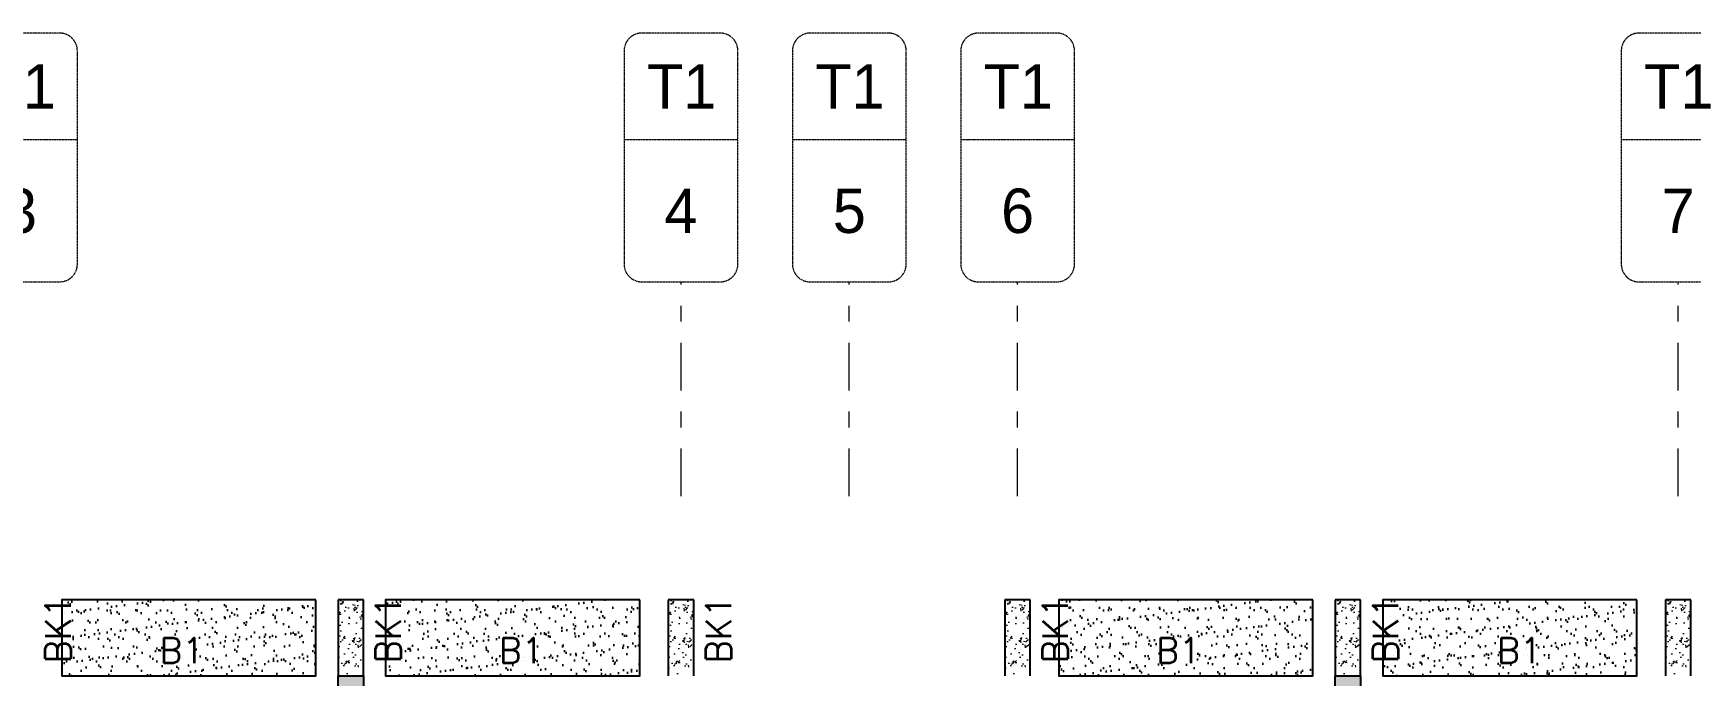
# Model space of a CAD drawing. Header units: millimetres. Extents: x 1078357 to 2594950, y -4969473 to -4636555.
# Drawn here: x 1588858 to 1601908, y -4652496 to -4647432 of the extents above; entities that cross this region are included whole.
import ezdxf
from ezdxf.enums import TextEntityAlignment as Align

# ---------------------------------------------------------------- set-up
doc = ezdxf.new("R2010")
doc.units = ezdxf.units.MM
for name, pattern in [('CENTER', [2, 1.25, -0.25, 0.25, -0.25]), ('CONTINOUS', [0]), ('DGN STYLE 7', [8.34, 3.75, -1.67, 1.25, -1.67]), ('HIDDEN', [0.375, 0.25, -0.125]), ('New Retail block$0$CONTINOUS', [0])]:
    doc.linetypes.add(name, pattern=pattern)
for name, color, linetype, lineweight in [('A-_ANOTDIMA_D-', 6, 'Continuous', 13), ('A-_ANOTGRID_E-', 8, 'DGN STYLE 7', 13), ('GRID LINE', 8, 'Continuous', 0), ('HATCH', 8, 'Continuous', 30), ('S-NON STR RCC WALL', 8, 'Continuous', 0)]:
    doc.layers.add(name, color=color, linetype=linetype, lineweight=lineweight)
for name, color, linetype in [('B-200x650', 241, 'HIDDEN'), ('S-COLUMN_SHEAR WALL', 1, 'Continuous'), ('S-PROJECTION', 54, 'New Retail block$0$CONTINOUS')]:
    doc.layers.add(name, color=color, linetype=linetype)
doc.styles.add('ROMANS', font='romans.shx', dxfattribs={"width": 0.85})
doc.styles.get("Standard").update_dxf_attribs({"font": 'Adani Regular.ttf', "height": 500})

# ---------------------------------------------------------------- blocks, each defined once
blk = doc.blocks.new('Tower grid nomenclature-ex')
at = {"layer": 'A-_ANOTGRID_E-'}
blk.add_lwpolyline([(-1250, -600), (1750, -600, 0.414214), (2000, -350), (2000, 750, 0.414214), (1750, 1000), (-1250, 1000, 0.414214), (-1500, 750), (-1500, -350, 0.414214)], format="xyb", close=True, dxfattribs=at)
blk.add_lwpolyline([(0, 1000), (0, -600)], dxfattribs=at)
at = {"layer": 'A-_ANOTGRID_E-', "flags": 8}
for p in [(-1235, 400), (1788, 400)]:
    blk.add_attdef('GRID', text='', height=625, dxfattribs=at).set_placement(p, align=Align.MIDDLE_CENTER)
blk = doc.blocks.new('T1')
at = {"layer": 'GRID LINE', "linetype": 'DGN STYLE 7', "ltscale": 100, "elevation": 0}
for points in [[(50036, -31827), (50036, -30138)], [(51361, -31827), (51361, -30138)], [(52686, -31827), (52686, -30138)], [(57886, -31827), (57886, -30138)]]:
    blk.add_lwpolyline(points, dxfattribs=at)
at = {"layer": 'GRID LINE'}
ref = blk.add_blockref('Tower grid nomenclature-ex', (44724, -29018, 0), dxfattribs=dict(at, xscale=0.56, yscale=0.56, zscale=0.56, rotation=270))
ref.add_attrib('GRID', '3', dxfattribs={"layer": 'A-_ANOTGRID_E-', "height": 350}).set_placement((44836, -29578, 0), align=Align.MIDDLE_CENTER)
ref.add_attrib('GRID', 'T1', dxfattribs={"layer": 'A-_ANOTGRID_E-', "height": 350}).set_placement((44841, -28598, 0), align=Align.MIDDLE_CENTER)
ref = blk.add_blockref('Tower grid nomenclature-ex', (49924, -29018, 0), dxfattribs=dict(at, xscale=0.56, yscale=0.56, zscale=0.56, rotation=270))
ref.add_attrib('GRID', '4', dxfattribs={"layer": 'A-_ANOTGRID_E-', "height": 350}).set_placement((50036, -29578, 0), align=Align.MIDDLE_CENTER)
ref.add_attrib('GRID', 'T1', dxfattribs={"layer": 'A-_ANOTGRID_E-', "height": 350}).set_placement((50041, -28598, 0), align=Align.MIDDLE_CENTER)
ref = blk.add_blockref('Tower grid nomenclature-ex', (51249, -29018, 0), dxfattribs=dict(at, xscale=0.56, yscale=0.56, zscale=0.56, rotation=270))
ref.add_attrib('GRID', '5', dxfattribs={"layer": 'A-_ANOTGRID_E-', "height": 350}).set_placement((51361, -29578, 0), align=Align.MIDDLE_CENTER)
ref.add_attrib('GRID', 'T1', dxfattribs={"layer": 'A-_ANOTGRID_E-', "height": 350}).set_placement((51366, -28598, 0), align=Align.MIDDLE_CENTER)
ref = blk.add_blockref('Tower grid nomenclature-ex', (52574, -29018, 0), dxfattribs=dict(at, xscale=0.56, yscale=0.56, zscale=0.56, rotation=270))
ref.add_attrib('GRID', '6', dxfattribs={"layer": 'A-_ANOTGRID_E-', "height": 350}).set_placement((52686, -29578, 0), align=Align.MIDDLE_CENTER)
ref.add_attrib('GRID', 'T1', dxfattribs={"layer": 'A-_ANOTGRID_E-', "height": 350}).set_placement((52691, -28598, 0), align=Align.MIDDLE_CENTER)
ref = blk.add_blockref('Tower grid nomenclature-ex', (57774, -29018, 0), dxfattribs=dict(at, xscale=0.56, yscale=0.56, zscale=0.56, rotation=270))
ref.add_attrib('GRID', '7', dxfattribs={"layer": 'A-_ANOTGRID_E-', "height": 350}).set_placement((57886, -29578, 0), align=Align.MIDDLE_CENTER)
ref.add_attrib('GRID', 'T1', dxfattribs={"layer": 'A-_ANOTGRID_E-', "height": 350}).set_placement((57891, -28598, 0), align=Align.MIDDLE_CENTER)

msp = doc.modelspace()

# ---------------------------------------------------------------- hatches: boundary and pattern name
at = {"layer": 'HATCH'}
h = msp.add_hatch(dxfattribs=at)
h.set_pattern_fill('AR-SAND', color=8, scale=3, angle=179.97015)
h.set_pattern_definition([(37.4701541, (-1248925.03, 9335074.12), (-4.7236114, 146.8264517), [0, -115.824, 0, -129.54, 0, -123.825]), (7.4701541, (-1248925.03, 9335074.12), (134.9689868, 214.9772528), [0, -62.484, 0, -104.394, 0, -40.005]), (327.4701541, (-1249018.75, 9335074.16), (237.2979035, 0.3075449), [0, -38.1, 0, -137.16, 0, -179.07]), (317.4701541, (-1249018.75, 9335074.16), (229.1017424, 66.759465), [0, -19.05, 0, -89.916, 0, -102.87])])
h.paths.add_polyline_path([(1591083.5, -4651896.1), (1589083.5, -4651896.1), (1589083.5, -4652496.1), (1591083.5, -4652496.1)])
h = msp.add_hatch(dxfattribs=at)
h.set_pattern_fill('AR-SAND', color=8, scale=3, angle=179.97015)
h.set_pattern_definition([(37.4701541, (-1251475.03, 9335074.12), (-4.7236114, 146.8264517), [0, -115.824, 0, -129.54, 0, -123.825]), (7.4701541, (-1251475.03, 9335074.12), (134.9689868, 214.9772528), [0, -62.484, 0, -104.394, 0, -40.005]), (327.4701541, (-1251568.75, 9335074.16), (237.2979035, 0.3075449), [0, -38.1, 0, -137.16, 0, -179.07]), (317.4701541, (-1251568.75, 9335074.16), (229.1017424, 66.759465), [0, -19.05, 0, -89.916, 0, -102.87])])
h.paths.add_polyline_path([(1593633.5, -4651896.1), (1591633.5, -4651896.1), (1591633.5, -4652496.1), (1593633.5, -4652496.1)])
h = msp.add_hatch(dxfattribs=at)
h.set_pattern_fill('AR-SAND', color=8, scale=3, angle=179.97015)
h.set_pattern_definition([(37.4701541, (-1256775.03, 9335074.12), (-4.7236114, 146.8264517), [0, -115.824, 0, -129.54, 0, -123.825]), (7.4701541, (-1256775.03, 9335074.12), (134.9689868, 214.9772528), [0, -62.484, 0, -104.394, 0, -40.005]), (327.4701541, (-1256868.75, 9335074.16), (237.2979035, 0.3075449), [0, -38.1, 0, -137.16, 0, -179.07]), (317.4701541, (-1256868.75, 9335074.16), (229.1017424, 66.759465), [0, -19.05, 0, -89.916, 0, -102.87])])
h.paths.add_polyline_path([(1598933.5, -4651896.1), (1596933.5, -4651896.1), (1596933.5, -4652496.1), (1598933.5, -4652496.1)])
h = msp.add_hatch(dxfattribs=at)
h.set_pattern_fill('AR-SAND', color=8, scale=3, angle=179.97015)
h.set_pattern_definition([(37.4701541, (-1259325.03, 9335074.12), (-4.7236114, 146.8264517), [0, -115.824, 0, -129.54, 0, -123.825]), (7.4701541, (-1259325.03, 9335074.12), (134.9689868, 214.9772528), [0, -62.484, 0, -104.394, 0, -40.005]), (327.4701541, (-1259418.75, 9335074.16), (237.2979035, 0.3075449), [0, -38.1, 0, -137.16, 0, -179.07]), (317.4701541, (-1259418.75, 9335074.16), (229.1017424, 66.759465), [0, -19.05, 0, -89.916, 0, -102.87])])
h.paths.add_polyline_path([(1601483.5, -4651896.1), (1599483.5, -4651896.1), (1599483.5, -4652496.1), (1601483.5, -4652496.1)])
at = {"layer": 'S-COLUMN_SHEAR WALL', "lineweight": 25}
h = msp.add_hatch(color=1, dxfattribs=at)
h.dxf.hatch_style = 1
h.paths.add_polyline_path([(1591258.3, -4653696.2), (1591458.3, -4653696.2), (1591458.3, -4652496.1), (1591258.3, -4652496.1)])
h = msp.add_hatch(color=1, dxfattribs=at)
h.dxf.hatch_style = 1
h.paths.add_polyline_path([(1599108.3, -4653696.2), (1599308.3, -4653696.2), (1599308.3, -4652496.1), (1599108.3, -4652496.1)])
at = {"layer": 'S-NON STR RCC WALL'}
h = msp.add_hatch(dxfattribs=at)
h.set_pattern_fill('AR-CONC', color=256, angle=180)
h.set_pattern_definition([(50, (-6942586.46, 32903192.09), (182.184669, -15.93908554), [19.05, -209.55]), (355, (-6942586.46, 32903192.09), (-35.2434214, 191.0568452), [15.24, -167.6405842]), (100.4514447, (-6942571.28, 32903190.76), (146.9412471, 175.1177519), [16.1900088, -178.0902446]), (46.1842, (-6942586.46, 32903242.89), (271.0790409, -42.0423279), [28.575, -314.325]), (96.6355576, (-6942563.87, 32903239.38), (237.404134, 247.4261246), [24.2850231, -267.1356082]), (351.1841512, (-6942586.46, 32903242.9), (237.404134, 247.4261246), [22.859967, -251.459732]), (21, (-6942561.06, 32903230.19), (151.61439127, -102.2651982), [19.05, -209.55]), (326, (-6942561.06, 32903230.19), (61.80202835, 184.1879661), [15.24, -167.64]), (71.451445, (-6942548.42, 32903221.66), (213.4164193, 81.9227689), [16.1900088, -178.0899376]), (37.5, (-6942586.46, 32903192.086), (3.08860325, 84.55503887), [0, -165.608, 0, -170.18, 0, -168.275]), (7.5, (-6942586.46, 32903192.09), (66.8196625, 100.18057482), [0, -97.028, 0, -161.798, 0, -64.135]), (327.5, (-6942643.1, 32903192.086), (135.59059517, -5.72874399), [0, -63.5, 0, -198.12, 0, -262.89]), (317.5, (-6942668.5, 32903192.09), (148.1291814, 25.42649103), [0, -82.55, 0, -131.572, 0, -186.69])])
h.paths.add_polyline_path([(1591458.3, -4652496.1), (1591458.3, -4651896.1), (1591258.3, -4651896.1), (1591258.3, -4652496.1), (1591458.3, -4652496.1)], is_closed=False)
h = msp.add_hatch(dxfattribs=at)
h.set_pattern_fill('AR-CONC', color=256, angle=180)
h.set_pattern_definition([(50, (-6939986.46, 32903192.09), (182.184669, -15.93908554), [19.05, -209.55]), (355, (-6939986.46, 32903192.09), (-35.2434214, 191.0568452), [15.24, -167.6405842]), (100.4514447, (-6939971.28, 32903190.76), (146.9412471, 175.1177519), [16.1900088, -178.0902446]), (46.1842, (-6939986.46, 32903242.89), (271.0790409, -42.0423279), [28.575, -314.325]), (96.6355576, (-6939963.87, 32903239.38), (237.404134, 247.4261246), [24.2850231, -267.1356082]), (351.1841512, (-6939986.46, 32903242.9), (237.404134, 247.4261246), [22.859967, -251.459732]), (21, (-6939961.06, 32903230.19), (151.61439127, -102.2651982), [19.05, -209.55]), (326, (-6939961.06, 32903230.19), (61.80202835, 184.1879661), [15.24, -167.64]), (71.451445, (-6939948.42, 32903221.66), (213.4164193, 81.9227689), [16.1900088, -178.0899376]), (37.5, (-6939986.46, 32903192.086), (3.08860325, 84.55503887), [0, -165.608, 0, -170.18, 0, -168.275]), (7.5, (-6939986.46, 32903192.09), (66.8196625, 100.18057482), [0, -97.028, 0, -161.798, 0, -64.135]), (327.5, (-6940043.1, 32903192.086), (135.59059517, -5.72874399), [0, -63.5, 0, -198.12, 0, -262.89]), (317.5, (-6940068.5, 32903192.09), (148.1291814, 25.42649103), [0, -82.55, 0, -131.572, 0, -186.69])])
h.paths.add_polyline_path([(1594058.3, -4652496.1), (1594058.3, -4651896.1), (1593858.3, -4651896.1), (1593858.3, -4652496.1), (1594058.3, -4652496.1)], is_closed=False)
h = msp.add_hatch(dxfattribs=at)
h.set_pattern_fill('AR-CONC', color=256, angle=180)
h.set_pattern_definition([(50, (-6937336.46, 32903192.09), (182.184669, -15.93908554), [19.05, -209.55]), (355, (-6937336.46, 32903192.09), (-35.2434214, 191.0568452), [15.24, -167.6405842]), (100.4514447, (-6937321.28, 32903190.76), (146.9412471, 175.1177519), [16.1900088, -178.0902446]), (46.1842, (-6937336.46, 32903242.89), (271.0790409, -42.0423279), [28.575, -314.325]), (96.6355576, (-6937313.87, 32903239.38), (237.404134, 247.4261246), [24.2850231, -267.1356082]), (351.1841512, (-6937336.46, 32903242.9), (237.404134, 247.4261246), [22.859967, -251.459732]), (21, (-6937311.06, 32903230.19), (151.61439127, -102.2651982), [19.05, -209.55]), (326, (-6937311.06, 32903230.19), (61.80202835, 184.1879661), [15.24, -167.64]), (71.451445, (-6937298.42, 32903221.66), (213.4164193, 81.9227689), [16.1900088, -178.0899376]), (37.5, (-6937336.46, 32903192.086), (3.08860325, 84.55503887), [0, -165.608, 0, -170.18, 0, -168.275]), (7.5, (-6937336.46, 32903192.09), (66.8196625, 100.18057482), [0, -97.028, 0, -161.798, 0, -64.135]), (327.5, (-6937393.1, 32903192.086), (135.59059517, -5.72874399), [0, -63.5, 0, -198.12, 0, -262.89]), (317.5, (-6937418.5, 32903192.09), (148.1291814, 25.42649103), [0, -82.55, 0, -131.572, 0, -186.69])])
h.paths.add_polyline_path([(1596708.3, -4652496.1), (1596708.3, -4651896.1), (1596508.3, -4651896.1), (1596508.3, -4652496.1), (1596708.3, -4652496.1)], is_closed=False)
h = msp.add_hatch(dxfattribs=at)
h.set_pattern_fill('AR-CONC', color=256, angle=180)
h.set_pattern_definition([(50, (-6934736.48, 32903192.09), (182.184669, -15.93908554), [19.05, -209.55]), (355, (-6934736.48, 32903192.1), (-35.2434214, 191.0568452), [15.24, -167.6405842]), (100.4514447, (-6934721.3, 32903190.76), (146.9412471, 175.1177519), [16.1900088, -178.0902446]), (46.1842, (-6934736.48, 32903242.9), (271.0790409, -42.0423279), [28.575, -314.325]), (96.6355576, (-6934713.9, 32903239.4), (237.404134, 247.4261246), [24.2850231, -267.1356082]), (351.1841512, (-6934736.48, 32903242.9), (237.404134, 247.4261246), [22.859967, -251.459732]), (21, (-6934711.08, 32903230.19), (151.61439127, -102.2651982), [19.05, -209.55]), (326, (-6934711.08, 32903230.2), (61.80202835, 184.1879661), [15.24, -167.64]), (71.451445, (-6934698.45, 32903221.67), (213.4164193, 81.9227689), [16.1900088, -178.0899376]), (37.5, (-6934736.48, 32903192.09), (3.08860325, 84.55503887), [0, -165.608, 0, -170.18, 0, -168.275]), (7.5, (-6934736.48, 32903192.09), (66.8196625, 100.18057482), [0, -97.028, 0, -161.798, 0, -64.135]), (327.5, (-6934793.12, 32903192.09), (135.59059517, -5.72874399), [0, -63.5, 0, -198.12, 0, -262.89]), (317.5, (-6934818.52, 32903192.09), (148.1291814, 25.42649103), [0, -82.55, 0, -131.572, 0, -186.69])])
h.paths.add_polyline_path([(1599308.3, -4652496.1), (1599308.3, -4651896.1), (1599108.3, -4651896.1), (1599108.3, -4652496.1), (1599308.3, -4652496.1)], is_closed=False)
h = msp.add_hatch(dxfattribs=at)
h.set_pattern_fill('AR-CONC', color=256, angle=180)
h.set_pattern_definition([(50, (-6932136.46, 32903192.09), (182.184669, -15.93908554), [19.05, -209.55]), (355, (-6932136.46, 32903192.09), (-35.2434214, 191.0568452), [15.24, -167.6405842]), (100.4514447, (-6932121.28, 32903190.76), (146.9412471, 175.1177519), [16.1900088, -178.0902446]), (46.1842, (-6932136.46, 32903242.89), (271.0790409, -42.0423279), [28.575, -314.325]), (96.6355576, (-6932113.87, 32903239.38), (237.404134, 247.4261246), [24.2850231, -267.1356082]), (351.1841512, (-6932136.46, 32903242.9), (237.404134, 247.4261246), [22.859967, -251.459732]), (21, (-6932111.06, 32903230.19), (151.61439127, -102.2651982), [19.05, -209.55]), (326, (-6932111.06, 32903230.19), (61.80202835, 184.1879661), [15.24, -167.64]), (71.451445, (-6932098.42, 32903221.66), (213.4164193, 81.9227689), [16.1900088, -178.0899376]), (37.5, (-6932136.46, 32903192.086), (3.08860325, 84.55503887), [0, -165.608, 0, -170.18, 0, -168.275]), (7.5, (-6932136.46, 32903192.09), (66.8196625, 100.18057482), [0, -97.028, 0, -161.798, 0, -64.135]), (327.5, (-6932193.1, 32903192.086), (135.59059517, -5.72874399), [0, -63.5, 0, -198.12, 0, -262.89]), (317.5, (-6932218.5, 32903192.09), (148.1291814, 25.42649103), [0, -82.55, 0, -131.572, 0, -186.69])])
h.paths.add_polyline_path([(1601908.3, -4652496.1), (1601908.3, -4651896.1), (1601708.3, -4651896.1), (1601708.3, -4652496.1), (1601908.3, -4652496.1)], is_closed=False)

# ---------------------------------------------------------------- linework, layer by layer
at = {"layer": 'B-200x650', "linetype": 'CONTINOUS', "ltscale": 700}
for p, q in [((1591458.3, -4651896.1, 0), (1591258.3, -4651896.1, 0)), ((1591258.3, -4651896.1, 0), (1591258.3, -4652496.1)), ((1591458.3, -4652496.1), (1591458.3, -4651896.1, 0)), ((1594058.3, -4651896), (1593858.3, -4651896)), ((1593858.3, -4651896), (1593858.3, -4652496, 0)), ((1594058.3, -4652496, 0), (1594058.3, -4651896)), ((1596708.3, -4651896.1, 0), (1596508.3, -4651896.1, 0)), ((1596508.3, -4651896.1, 0), (1596508.3, -4652496.1)), ((1596708.3, -4652496.1), (1596708.3, -4651896.1, 0)), ((1599308.3, -4651896.1, 0), (1599108.3, -4651896.1, 0)), ((1599108.3, -4651896.1, 0), (1599108.3, -4652496.1)), ((1599308.3, -4652496.1), (1599308.3, -4651896.1, 0)), ((1601908.3, -4651896, 0), (1601708.3, -4651896, 0)), ((1601708.3, -4651896, 0), (1601708.3, -4652496, 0)), ((1601908.3, -4652496, 0), (1601908.3, -4651896, 0))]:
    msp.add_line(p, q, dxfattribs=at)
at = {"layer": 'S-COLUMN_SHEAR WALL', "color": 1, "lineweight": 25, "elevation": 0}
for points in [[(1591258.3, -4652496.1), (1591458.3, -4652496.1), (1591458.3, -4653696.2), (1591258.3, -4653696.2)], [(1599108.3, -4652496.1), (1599308.3, -4652496.1), (1599308.3, -4653696.2), (1599108.3, -4653696.2)]]:
    msp.add_lwpolyline(points, close=True, dxfattribs=at)
at = {"layer": 'S-PROJECTION', "elevation": 0}
for points in [[(1591083.5, -4651896.1), (1589083.5, -4651896.1), (1589083.5, -4652496.1), (1591083.5, -4652496.1)], [(1593633.5, -4651896.1), (1591633.5, -4651896.1), (1591633.5, -4652496.1), (1593633.5, -4652496.1)], [(1598933.5, -4651896.1), (1596933.5, -4651896.1), (1596933.5, -4652496.1), (1598933.5, -4652496.1)], [(1601483.5, -4651896.1), (1599483.5, -4651896.1), (1599483.5, -4652496.1), (1601483.5, -4652496.1)]]:
    msp.add_lwpolyline(points, close=True, dxfattribs=at)

# ---------------------------------------------------------------- block references
at = {"layer": 'A-_ANOTDIMA_D-', "color": 2, "linetype": 'CENTER', "ltscale": 700}
msp.add_blockref('T1', (1543922.5, -4619253.4, 0), dxfattribs=at)

# ---------------------------------------------------------------- texts
at = {"layer": 'B-200x650', "linetype": 'CONTINOUS', "ltscale": 700, "style": 'ROMANS'}
for p in [(1589154, -4652395.8, 50), (1591754, -4652395.8, 50), (1594354, -4652395.7, 50), (1597004, -4652395.8, 50), (1599604, -4652395.8, 50)]:
    msp.add_text('BK1', height=200, rotation=90, dxfattribs=at).set_placement(p)
at = {"layer": 'B-200x650', "linetype": 'HIDDEN', "ltscale": 500, "style": 'ROMANS'}
for p in [(1589852.2, -4652395.8, -2.7), (1592523, -4652395.8, -2.7), (1597697.9, -4652395.8, -2.7), (1600382.1, -4652395.8, -2.7)]:
    msp.add_text('B1', height=200, rotation=359.99906, dxfattribs=at).set_placement(p)

doc.saveas('drawing.dxf')
